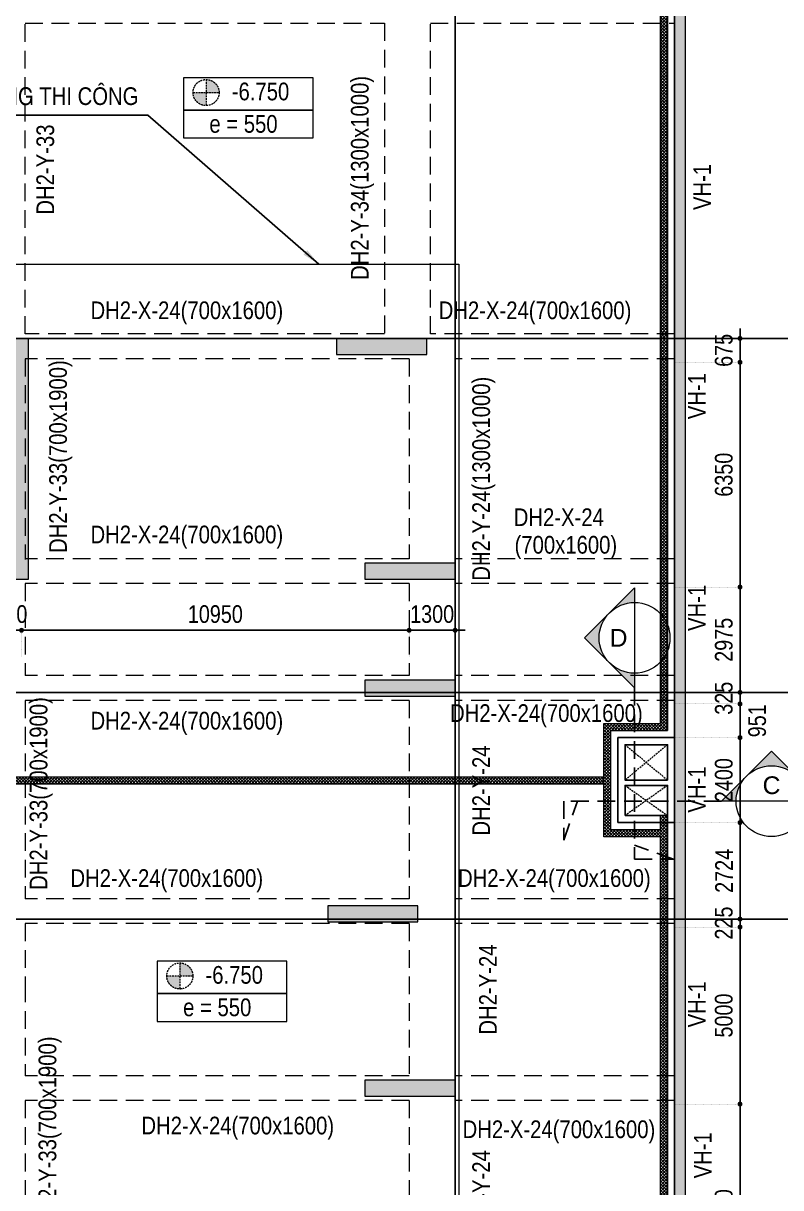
# Model space of a CAD drawing. Header units: millimetres. Extents: x 2356525 to 2927188, y -665534 to -417818.
# Drawn here: x 2789639 to 2811036, y -585119 to -552231 of the extents above; entities that cross this region are included whole.
import ezdxf
from ezdxf.enums import TextEntityAlignment as Align

# ---------------------------------------------------------------- set-up
doc = ezdxf.new("R2010")
doc.units = ezdxf.units.MM
doc.header["$LTSCALE"] = 200
doc.header["$MEASUREMENT"] = 0
for name, pattern in [('$0$CHG_XX_Damsan_Ham 2$0$HIDDEN', [0.375, 0.25, -0.125]), ('$0$HIDDEN', [0.375, 0.25, -0.125]), ('$1$HIDDEN', [0.375, 0.25, -0.125]), ('CHG_XX_Cot_Ham 2$0$MB_Luoi truc$0$HTT Hidden 21', [3, 2, -1]), ('CHG_XX_Damsan_Ham 2$0$CHG_XX_Damsan_Ham 2$0$HIDDEN', [0.375, 0.25, -0.125]), ('CHG_XX_Luoi truc$0$MB_Luoi truc$0$Center101', [13, 10, -1, 1, -1]), ('DASHED', [0.75, 0.5, -0.25]), ('DOT2', [0.125, 0, -0.125]), ('HIDDEN', [0.375, 0.25, -0.125])]:
    doc.linetypes.add(name, pattern=pattern)
doc.layers.get('0').update_dxf_attribs({"lineweight": 9})
doc.layers.get('Defpoints').update_dxf_attribs({"color": 10, "lineweight": 0})
for name, color, linetype, lineweight in [("$0$'S_General_Hidden_1 Thin", 1, '$0$HIDDEN', 18), ('$0$CHG_XX_Damsan_Ham 2$0$DBAO', 3, 'Continuous', 13), ('$0$CHG_XX_Damsan_Ham 2$0$DMo', 9, '$0$CHG_XX_Damsan_Ham 2$0$HIDDEN', 9), ('$0$CHG_XX_Damsan_Ham 2$0$Start net bao', 3, 'Continuous', 18), ('$0$CHG_XX_Damsan_Ham 2$0$TTP-TEXT', 30, 'Continuous', 5), ('$0$DMo', 9, '$1$HIDDEN', 9), ('$0$Start vach', 6, 'Continuous', 25), ('CHG_XX_Cot_Ham 2$0$NS-Pier-H2', 150, 'Continuous', 13), ('CHG_XX_Cot_Ham 2$0$NS-Pier-H2 @ 1', 150, 'Continuous', 13), ('CHG_XX_Cot_Ham 2$0$NS-Pier-H2 @ 150', 150, 'Continuous', 13), ("CHG_XX_Damsan_Ham 2$0$CHG_XX_Damsan_Ham 2$0$'S_General_Hidden_1 Thin", 1, 'CHG_XX_Damsan_Ham 2$0$CHG_XX_Damsan_Ham 2$0$HIDDEN', 18), ('CHG_XX_Damsan_Ham 2$0$CHG_XX_Damsan_Ham 2$0$CHG_XX_Damsan_Ham 2$0$Start net bao', 3, 'Continuous', 18), ('CHG_XX_Damsan_Ham 2$0$CHG_XX_Damsan_Ham 2$0$DBAO', 3, 'Continuous', 13), ('CHG_XX_Damsan_Ham 2$0$CHG_XX_Damsan_Ham 2$0$DMo', 9, 'CHG_XX_Damsan_Ham 2$0$CHG_XX_Damsan_Ham 2$0$HIDDEN', 9), ('CHG_XX_Damsan_Ham 2$0$CHG_XX_Damsan_Ham 2$0$DTE-MEP-H-SLAB TEXT', 3, 'Continuous', 0), ('CHG_XX_Damsan_Ham 2$0$CHG_XX_Damsan_Ham 2$0$mach ngung thi cong', 6, 'Continuous', 13), ('CHG_XX_Damsan_Ham 2$0$CHG_XX_Damsan_Ham 2$0$Start hatch', 8, 'Continuous', 25), ('CHG_XX_Damsan_Ham 2$0$CHG_XX_Damsan_Ham 2$0$Start net bao', 3, 'Continuous', 18), ('CHG_XX_Damsan_Ham 2$0$CHG_XX_Damsan_Ham 2$0$Start vach', 6, 'Continuous', 25), ('CHG_XX_Damsan_Ham 2$0$HATCH', 57, 'Continuous', 9), ('CHG_XX_Damsan_Ham 2$0$mach ngung thi cong', 6, 'Continuous', 13), ('CHG_XX_Damsan_Ham 2$0$Start vach', 6, 'Continuous', 25), ('DBAO', 90, 'Continuous', 13), ('DMo', 9, 'HIDDEN', 9), ('STICK', 1, 'Continuous', 9), ('TEXT P X', 1, 'Continuous', 9), ('TEXT P Y', 2, 'Continuous', 15)]:
    doc.layers.add(name, color=color, linetype=linetype, lineweight=lineweight)
for name, color, linetype in [('18-khaclinh-section Symbol', 30, 'Continuous'), ('8', 8, 'Continuous'), ('CHG_XX_Cot_Ham 2$0$mb_cot tang 1-3$0$Concrete Line', 6, 'Continuous'), ('CHG_XX_Damsan_Ham 2$0$CHG_XX_Damsan_Ham 2$0$MEP-00-GENERAL-35', 2, 'Continuous'), ('CHG_XX_Damsan_Ham 2$0$MEP-00-GENERAL-35', 2, 'Continuous'), ('CHG_XX_Luoi truc$0$Grid', 34, 'Continuous'), ('CHG_XX_Luoi truc$0$Grid Line', 251, 'CHG_XX_Luoi truc$0$MB_Luoi truc$0$Center101'), ('dim', 1, 'Continuous')]:
    doc.layers.add(name, color=color, linetype=linetype)
doc.styles.add('$0$CHG_XX_Damsan_Ham 2$0$TTP-HelCon', font='')
doc.styles.add('CHG_XX_Luoi truc$0$MB_Luoi truc$0$Grid A-F$0$VNI-HelveCB', font='')
doc.styles.add('ICIC', font='arial.ttf')
doc.styles.add('MB_Luoi truc$0$Arial_C', font='arial.ttf', dxfattribs={"width": 0.8})
doc.styles.add('TTP-HelCon', font='')
doc.styles.get('$0$CHG_XX_Damsan_Ham 2$0$TTP-HelCon').set_extended_font_data('VNI-Helve-Condense')
doc.styles.get('CHG_XX_Luoi truc$0$MB_Luoi truc$0$Grid A-F$0$VNI-HelveCB').set_extended_font_data('VNI-Helve-Condense', bold=True)
doc.styles.get('TTP-HelCon').set_extended_font_data('VNI-Helve-Condense')
doc.dimstyles.new('200', dxfattribs={"dimscale": 200, "dimtxt": 2.5, "dimasz": 0.7, "dimexe": 0.0003, "dimexo": 0, "dimgap": 1, "dimtad": 1, "dimdec": 0, "dimzin": 12, "dimdsep": 46, "dimtxsty": 'MB_Luoi truc$0$Arial_C', "dimblk": 'MB_Luoi truc$0$_Dot', "dimcen": 0.5, "dimclrd": 256, "dimclre": 8, "dimclrt": 1, "dimadec": 0, "dimazin": 0, "dimtfac": 1, "dimtdec": 0, "dimtix": 1, "dimtmove": 2, "dimatfit": 3, "dimldrblk": 'MB_Luoi truc$0$HTT Arrow 30', "dimfxl": 1, "dimtolj": 1, "dimtzin": 0, "dimlwe": -1, "dimarcsym": 0})
doc.dimstyles.new('TTP-100', dxfattribs={"dimscale": 100, "dimtxt": 2.5, "dimasz": 1, "dimexe": 1, "dimexo": 0, "dimgap": 0.09, "dimtad": 0, "dimdec": 4, "dimrnd": 1, "dimdsep": 46, "dimtxsty": 'TTP-HelCon', "dimblk": 'Stick', "dimcen": 0.09, "dimdle": 1.5, "dimclrd": 256, "dimclre": 256, "dimclrt": 7, "dimadec": 0, "dimazin": 0, "dimtfac": 1, "dimtdec": 4, "dimtix": 1, "dimtmove": 0, "dimatfit": 3, "dimfxl": 1, "dimtvp": 1, "dimtolj": 1, "dimtzin": 0, "dimlwd": -1, "dimlwe": -1, "dimarcsym": 1})

# ---------------------------------------------------------------- blocks, each defined once
blk = doc.blocks.new('Stick')
at = {"layer": 'STICK'}
h = blk.add_hatch(color=256, dxfattribs=at)
edge = h.paths.add_edge_path()
edge.add_line((0.3, 0.5), (-0.5, -0.3))
edge.add_arc((-0.4, -0.4), 0.141, 135, 315)
edge.add_line((-0.3, -0.5), (0.5, 0.3))
edge.add_arc((0.4, 0.4), 0.141, 315, 495)
blk.add_line((1, 0), (-1, 0), dxfattribs=at)
blk.add_lwpolyline([(0.3, 0.5), (-0.5, -0.3, 1), (-0.3, -0.5), (0.5, 0.3, 1), (0.3, 0.5, 1)], format="xyb", dxfattribs=at)
blk = doc.blocks.new('*U864')
at = {"layer": 'CHG_XX_Cot_Ham 2$0$NS-Pier-H2 @ 1'}
h = blk.add_hatch(color=256, dxfattribs=at)
h.dxf.hatch_style = 1
h.paths.add_polyline_path([(450, 0), (0, 0), (0, -2550), (450, -2550)])
at = {"layer": 'CHG_XX_Cot_Ham 2$0$NS-Pier-H2 @ 150'}
h = blk.add_hatch(color=256, dxfattribs=at)
h.dxf.hatch_style = 1
h.paths.add_polyline_path([(450, 0), (0, 0), (0, -2550), (450, -2550)])
blk = doc.blocks.new('CHG_XX_Cot_Ham 2$0$Block A_C450x2250')
at = {"layer": 'CHG_XX_Cot_Ham 2$0$NS-Pier-H2'}
blk.add_lwpolyline([(450, -2550), (0, -2550), (0, 0), (450, 0)], close=True, dxfattribs=at)
blk.add_blockref('*U864', (0, 0), dxfattribs=at)
blk = doc.blocks.new('CHG_XX_Cot_Ham 2$0$300x6800')
at = {"layer": 'CHG_XX_Cot_Ham 2$0$NS-Pier-H2'}
h = blk.add_hatch(color=256, dxfattribs=at)
h.dxf.hatch_style = 1
h.paths.add_polyline_path([(300, 0), (-100, 0), (-100, -6800), (300, -6800)])
blk.add_lwpolyline([(300, 0), (-100, 0), (-100, -6800), (300, -6800)], close=True, dxfattribs=at)
blk = doc.blocks.new('*U835')
at = {"layer": 'CHG_XX_Luoi truc$0$Grid Line'}
blk.add_line((0, 0), (0, 608), dxfattribs=at)
at = {"layer": 'CHG_XX_Luoi truc$0$Grid', "lineweight": -2, "style": 'CHG_XX_Luoi truc$0$MB_Luoi truc$0$Grid A-F$0$VNI-HelveCB'}
for tag, p in [('GRIDSUB', (0, 617)), ('GRID', (0, -9))]:
    blk.add_attdef(tag, text='', height=5, dxfattribs=at).set_placement(p, align=Align.MIDDLE)
blk = doc.blocks.new('*U837')
at = {"layer": 'CHG_XX_Luoi truc$0$Grid Line'}
blk.add_line((0, 0), (0, 438), dxfattribs=at)
at = {"layer": 'CHG_XX_Luoi truc$0$Grid', "lineweight": -2, "style": 'CHG_XX_Luoi truc$0$MB_Luoi truc$0$Grid A-F$0$VNI-HelveCB'}
for tag, p in [('GRIDSUB', (0, 447)), ('GRID', (0, -9))]:
    blk.add_attdef(tag, text='', height=5, dxfattribs=at).set_placement(p, align=Align.MIDDLE)
blk = doc.blocks.new('CHG_XX_Luoi truc')
at = {"layer": 'CHG_XX_Luoi truc$0$Grid', "xscale": 300, "yscale": 300, "zscale": 300}
blk.add_blockref('*U835', (99550, -12747), dxfattribs=at)
at = {"layer": 'CHG_XX_Luoi truc$0$Grid', "xscale": 300.0000000000013, "yscale": 300.0000000000013, "zscale": 300.0000000000013, "rotation": 90}
for p in [(110703, 48850), (110703, 38850), (110703, 32450)]:
    blk.add_blockref('*U837', p, dxfattribs=at)
blk = doc.blocks.new('CHG_XX_Cot_Ham 2')
at = {"layer": 'CHG_XX_Cot_Ham 2$0$NS-Pier-H2'}
h = blk.add_hatch(color=256, dxfattribs=at)
h.dxf.hatch_style = 1
h.paths.add_polyline_path([(99639.2, 163400), (-10900, 163400), (-10900, 85450), (-300, 85450), (-300, 84050), (32350, 84050), (32350, -9000), (103575.5, -9000), (106050, -6022), (106050, 158254.3)])
h.paths.add_polyline_path([(99533.7, 163100), (105750, 158110.4), (105750, 90450), (105650, 90450), (105750, 90450), (105750, 13850), (105750, 13722.3), (105750, -5913.6), (103434.7, -8700), (93599.8, -8700), (93299.8, -8700), (32650, -8700), (32650, 84350), (0, 84350), (0, 85750), (-10600, 85750), (-10600, 163100), (93600, 163100)], flags=16)
for p, q in [((106050, 158254.3), (106050, -6022)), ((105750, 90450), (105750, 13850))]:
    blk.add_line(p, q, dxfattribs=at)
at = {"layer": 'CHG_XX_Cot_Ham 2$0$NS-Pier-H2', "linetype": 'CHG_XX_Cot_Ham 2$0$MB_Luoi truc$0$HTT Hidden 21'}
blk.add_lwpolyline([(99639.2, 163400), (106050, 158254.3), (106050, -6022), (103575.5, -9000), (32350, -9000), (32350, 84050), (-300, 84050), (-300, 85450), (-10900, 85450), (-10900, 163400)], close=True, dxfattribs=at)
at = {"layer": 'CHG_XX_Cot_Ham 2$0$mb_cot tang 1-3$0$Concrete Line'}
blk.add_blockref('CHG_XX_Cot_Ham 2$0$300x6800', (87200, 48850), dxfattribs=at)
at = {"layer": 'CHG_XX_Cot_Ham 2$0$NS-Pier-H2'}
blk.add_blockref('CHG_XX_Luoi truc', (0, 0), dxfattribs=at)
at = {"layer": 'CHG_XX_Cot_Ham 2$0$NS-Pier-H2', "xscale": -1, "rotation": 90}
for p in [(96200, 48850), (97000, 42500), (97000, 39200), (95950, 32825), (97000, 27900)]:
    blk.add_blockref('CHG_XX_Cot_Ham 2$0$Block A_C450x2250', p, dxfattribs=at)
blk = doc.blocks.new('sfddxg')
h = blk.add_hatch(color=256)
h.paths.add_polyline_path([(-500, 0), (-707, 0), (-354, 354, 0.198912)])
h.paths.add_polyline_path([(-354, 354), (0, 707), (354, 354, 0.198912), (0, 500, 0.198912)])
h.paths.add_polyline_path([(354, 354), (707, 0), (500, 0, 0.198912)])
for p, q in [((550, 0), (-550, 0)), ((-500, 0), (-500, 0))]:
    blk.add_line(p, q)
blk.add_lwpolyline([(-500, 0), (-707, 0), (0, 707), (707, 0), (500, 0)])
blk.add_circle((0, 0), 500)
at = {"style": 'ICIC', "flags": 8}
blk.add_attdef('1', text='', height=250, dxfattribs=at).set_placement((0, 225), align=Align.MIDDLE)
blk.add_attdef('B-H2-14', text='', height=200, dxfattribs=at).set_placement((-528, -180), align=Align.MIDDLE_LEFT)
blk = doc.blocks.new('$0$CHG_XX_Damsan_Ham 2$0$KHS')
at = {"layer": '$0$CHG_XX_Damsan_Ham 2$0$DMo'}
h = blk.add_hatch(color=256, dxfattribs=at)
h.dxf.hatch_style = 1
h.paths.add_polyline_path([(1018, -704, 0.414214), (650, -335), (650, -704)])
h.paths.add_polyline_path([(650, -1072), (650, -704), (281, -704, 0.414214)])
at = {"layer": '$0$CHG_XX_Damsan_Ham 2$0$DBAO'}
for points in [[(10, -284), (10, -1200), (3676, -1200), (3676, -284)], [(10, -1200), (10, -1985), (3676, -1985), (3676, -1200)]]:
    blk.add_lwpolyline(points, close=True, dxfattribs=at)
at = {"layer": '$0$CHG_XX_Damsan_Ham 2$0$DMo'}
for p, q in [((650, -335), (650, -1072)), ((281, -704), (1018, -704))]:
    blk.add_line(p, q, dxfattribs=at)
blk.add_circle((650, -704), 368, dxfattribs=at)
at = {"layer": '$0$CHG_XX_Damsan_Ham 2$0$TTP-TEXT', "style": '$0$CHG_XX_Damsan_Ham 2$0$TTP-HelCon'}
for s, p in [(' -6.750', (1216, -923)), ('e = 550', (743, -1839))]:
    blk.add_text(s, height=500, dxfattribs=at).set_placement(p)
blk = doc.blocks.new('MB_Luoi truc$0$_Dot')
at = {"color": 0, "linetype": 'ByBlock', "lineweight": -2}
blk.add_line((-0.5, 0), (-1, 0), dxfattribs=at)
at = {"color": 0, "linetype": 'ByBlock', "const_width": 0.5}
blk.add_lwpolyline([(-0.25, 0, 1), (0.25, 0, 1)], format="xyb", close=True, dxfattribs=at)
blk = doc.blocks.new('*D188')
at = {"layer": 'Defpoints', "color": 0, "transparency": 16777216}
for p in [(2808039, -582756), (2809886, -582756), (2808039, -588806)]:
    blk.add_point(p, dxfattribs=at)
at = {"layer": 'dim', "color": 8, "linetype": 'DOT2', "transparency": 16777216}
for p, q in [((2808039, -582756), (2809886, -582756)), ((2808039, -588806), (2809886, -588806))]:
    blk.add_line(p, q, dxfattribs=at)
at = {"layer": 'dim', "lineweight": -2, "transparency": 16777216}
blk.add_line((2809886, -588666), (2809886, -582896), dxfattribs=at)
at = {"layer": 'dim', "lineweight": -2, "transparency": 16777216, "xscale": 140, "yscale": 140, "zscale": 140}
for p, rotation in [((2809886, -582756), 90), ((2809886, -588806), 270)]:
    blk.add_blockref('MB_Luoi truc$0$_Dot', p, dxfattribs=dict(at, rotation=rotation))
at = {"layer": 'dim', "color": 1, "transparency": 16777216, "insert": (2809430, -585781), "char_height": 500, "attachment_point": 5, "rotation": 90, "style": 'MB_Luoi truc$0$Arial_C'}
blk.add_mtext('\\A1;6050', dxfattribs=at)
blk = doc.blocks.new('MB_Luoi truc$0$HTT Arrow 30')
blk.add_hatch(color=256).paths.add_polyline_path([(-2.5, 0.375), (-2.5, -0.375), (0, 0)])
at = {"color": 0, "linetype": 'ByBlock', "lineweight": -2}
for p, q in [((0, 0), (-2.5, 0.375)), ((-2.5, -0.375), (-2.5, 0.375)), ((0, 0), (-2.5, -0.375))]:
    blk.add_line(p, q, dxfattribs=at)
blk = doc.blocks.new('*D189')
at = {"layer": 'Defpoints', "color": 0, "transparency": 16777216}
for p in [(2808039, -577756), (2809886, -577756), (2808039, -582756)]:
    blk.add_point(p, dxfattribs=at)
at = {"layer": 'dim', "color": 8, "linetype": 'DOT2', "transparency": 16777216}
for p, q in [((2808039, -577756), (2809886, -577756)), ((2808039, -582756), (2809886, -582756))]:
    blk.add_line(p, q, dxfattribs=at)
at = {"layer": 'dim', "lineweight": -2, "transparency": 16777216}
blk.add_line((2809886, -582616), (2809886, -577896), dxfattribs=at)
at = {"layer": 'dim', "lineweight": -2, "transparency": 16777216, "xscale": 140, "yscale": 140, "zscale": 140}
for p, rotation in [((2809886, -577756), 90), ((2809886, -582756), 270)]:
    blk.add_blockref('MB_Luoi truc$0$_Dot', p, dxfattribs=dict(at, rotation=rotation))
at = {"layer": 'dim', "color": 1, "transparency": 16777216, "insert": (2809430, -580256), "char_height": 500, "attachment_point": 5, "rotation": 90, "style": 'MB_Luoi truc$0$Arial_C'}
blk.add_mtext('\\A1;5000', dxfattribs=at)
blk = doc.blocks.new('*D190')
at = {"layer": 'Defpoints', "color": 0, "transparency": 16777216}
for p in [(2808039, -577531), (2808039, -577756), (2809886, -577531)]:
    blk.add_point(p, dxfattribs=at)
at = {"layer": 'dim', "lineweight": -2, "transparency": 16777216}
for p, q in [((2809886, -577391), (2809886, -577251)), ((2809886, -577756), (2809886, -577531)), ((2809886, -577896), (2809886, -578036))]:
    blk.add_line(p, q, dxfattribs=at)
at = {"layer": 'dim', "color": 8, "linetype": 'DOT2', "transparency": 16777216}
for p, q in [((2808039, -577531), (2809886, -577531)), ((2808039, -577756), (2809886, -577756))]:
    blk.add_line(p, q, dxfattribs=at)
at = {"layer": 'dim', "lineweight": -2, "transparency": 16777216, "xscale": 140, "yscale": 140, "zscale": 140}
for p, rotation in [((2809886, -577531), 270), ((2809886, -577756), 90)]:
    blk.add_blockref('MB_Luoi truc$0$_Dot', p, dxfattribs=dict(at, rotation=rotation))
at = {"layer": 'dim', "color": 1, "transparency": 16777216, "insert": (2809430, -577644), "char_height": 500, "attachment_point": 5, "rotation": 90, "style": 'MB_Luoi truc$0$Arial_C'}
blk.add_mtext('\\A1;225', dxfattribs=at)
blk = doc.blocks.new('*D191')
at = {"layer": 'Defpoints', "color": 0, "transparency": 16777216}
for p in [(2808039, -574807), (2809886, -574807), (2808039, -577531)]:
    blk.add_point(p, dxfattribs=at)
at = {"layer": 'dim', "color": 8, "linetype": 'DOT2', "transparency": 16777216}
for p, q in [((2808039, -574807), (2809886, -574807)), ((2808039, -577531), (2809886, -577531))]:
    blk.add_line(p, q, dxfattribs=at)
at = {"layer": 'dim', "lineweight": -2, "transparency": 16777216}
blk.add_line((2809886, -577391), (2809886, -574947), dxfattribs=at)
at = {"layer": 'dim', "lineweight": -2, "transparency": 16777216, "xscale": 140, "yscale": 140, "zscale": 140}
for p, rotation in [((2809886, -574807), 90), ((2809886, -577531), 270)]:
    blk.add_blockref('MB_Luoi truc$0$_Dot', p, dxfattribs=dict(at, rotation=rotation))
at = {"layer": 'dim', "color": 1, "transparency": 16777216, "insert": (2809435, -576169), "char_height": 500, "attachment_point": 5, "rotation": 90, "style": 'MB_Luoi truc$0$Arial_C'}
blk.add_mtext('\\A1;2724', dxfattribs=at)
blk = doc.blocks.new('*D192')
at = {"layer": 'Defpoints', "color": 0, "transparency": 16777216}
for p in [(2808039, -572407), (2809886, -572407), (2808039, -574807)]:
    blk.add_point(p, dxfattribs=at)
at = {"layer": 'dim', "color": 8, "linetype": 'DOT2', "transparency": 16777216}
for p, q in [((2808039, -572407), (2809886, -572407)), ((2808039, -574807), (2809886, -574807))]:
    blk.add_line(p, q, dxfattribs=at)
at = {"layer": 'dim', "lineweight": -2, "transparency": 16777216}
blk.add_line((2809886, -574667), (2809886, -572547), dxfattribs=at)
at = {"layer": 'dim', "lineweight": -2, "transparency": 16777216, "xscale": 140, "yscale": 140, "zscale": 140}
for p, rotation in [((2809886, -572407), 90), ((2809886, -574807), 270)]:
    blk.add_blockref('MB_Luoi truc$0$_Dot', p, dxfattribs=dict(at, rotation=rotation))
at = {"layer": 'dim', "color": 1, "transparency": 16777216, "insert": (2809430, -573607), "char_height": 500, "attachment_point": 5, "rotation": 90, "style": 'MB_Luoi truc$0$Arial_C'}
blk.add_mtext('\\A1;2400', dxfattribs=at)
blk = doc.blocks.new('*D193')
at = {"layer": 'Defpoints', "color": 0, "transparency": 16777216}
for p in [(2808039, -571456), (2809886, -571456), (2808039, -572407)]:
    blk.add_point(p, dxfattribs=at)
at = {"layer": 'dim', "color": 8, "linetype": 'DOT2', "transparency": 16777216}
for p, q in [((2808039, -571456), (2809886, -571456)), ((2808039, -572407), (2809886, -572407))]:
    blk.add_line(p, q, dxfattribs=at)
at = {"layer": 'dim', "lineweight": -2, "transparency": 16777216}
blk.add_line((2809886, -572267), (2809886, -571596), dxfattribs=at)
at = {"layer": 'dim', "lineweight": -2, "transparency": 16777216, "xscale": 140, "yscale": 140, "zscale": 140}
for p, rotation in [((2809886, -571456), 90), ((2809886, -572407), 270)]:
    blk.add_blockref('MB_Luoi truc$0$_Dot', p, dxfattribs=dict(at, rotation=rotation))
at = {"layer": 'dim', "color": 1, "transparency": 16777216, "insert": (2810372, -571931), "char_height": 500, "attachment_point": 5, "rotation": 90, "style": 'MB_Luoi truc$0$Arial_C'}
blk.add_mtext('\\A1;951', dxfattribs=at)
blk = doc.blocks.new('*D194')
at = {"layer": 'Defpoints', "color": 0, "transparency": 16777216}
for p in [(2808039, -571131), (2809886, -571131), (2808039, -571456)]:
    blk.add_point(p, dxfattribs=at)
at = {"layer": 'dim', "lineweight": -2, "transparency": 16777216}
for p, q in [((2809886, -570991), (2809886, -570851)), ((2809886, -571456), (2809886, -571131)), ((2809886, -571596), (2809886, -571736))]:
    blk.add_line(p, q, dxfattribs=at)
at = {"layer": 'dim', "color": 8, "linetype": 'DOT2', "transparency": 16777216}
for p, q in [((2808039, -571131), (2809886, -571131)), ((2808039, -571456), (2809886, -571456))]:
    blk.add_line(p, q, dxfattribs=at)
at = {"layer": 'dim', "lineweight": -2, "transparency": 16777216, "xscale": 140, "yscale": 140, "zscale": 140}
for p, rotation in [((2809886, -571131), 270), ((2809886, -571456), 90)]:
    blk.add_blockref('MB_Luoi truc$0$_Dot', p, dxfattribs=dict(at, rotation=rotation))
at = {"layer": 'dim', "color": 1, "transparency": 16777216, "insert": (2809430, -571294), "char_height": 500, "attachment_point": 5, "rotation": 90, "style": 'MB_Luoi truc$0$Arial_C'}
blk.add_mtext('\\A1;325', dxfattribs=at)
blk = doc.blocks.new('*D195')
at = {"layer": 'Defpoints', "color": 0, "transparency": 16777216}
for p in [(2808039, -568156), (2809886, -568156), (2808039, -571131)]:
    blk.add_point(p, dxfattribs=at)
at = {"layer": 'dim', "color": 8, "linetype": 'DOT2', "transparency": 16777216}
for p, q in [((2808039, -568156), (2809886, -568156)), ((2808039, -571131), (2809886, -571131))]:
    blk.add_line(p, q, dxfattribs=at)
at = {"layer": 'dim', "lineweight": -2, "transparency": 16777216}
blk.add_line((2809886, -570991), (2809886, -568296), dxfattribs=at)
at = {"layer": 'dim', "lineweight": -2, "transparency": 16777216, "xscale": 140, "yscale": 140, "zscale": 140}
for p, rotation in [((2809886, -568156), 90), ((2809886, -571131), 270)]:
    blk.add_blockref('MB_Luoi truc$0$_Dot', p, dxfattribs=dict(at, rotation=rotation))
at = {"layer": 'dim', "color": 1, "transparency": 16777216, "insert": (2809430, -569644), "char_height": 500, "attachment_point": 5, "rotation": 90, "style": 'MB_Luoi truc$0$Arial_C'}
blk.add_mtext('\\A1;2975', dxfattribs=at)
blk = doc.blocks.new('*D196')
at = {"layer": 'Defpoints', "color": 0, "transparency": 16777216}
for p in [(2808039, -561806), (2809886, -561806), (2808039, -568156)]:
    blk.add_point(p, dxfattribs=at)
at = {"layer": 'dim', "color": 8, "linetype": 'DOT2', "transparency": 16777216}
for p, q in [((2808039, -561806), (2809886, -561806)), ((2808039, -568156), (2809886, -568156))]:
    blk.add_line(p, q, dxfattribs=at)
at = {"layer": 'dim', "lineweight": -2, "transparency": 16777216}
blk.add_line((2809886, -568016), (2809886, -561946), dxfattribs=at)
at = {"layer": 'dim', "lineweight": -2, "transparency": 16777216, "xscale": 140, "yscale": 140, "zscale": 140}
for p, rotation in [((2809886, -561806), 90), ((2809886, -568156), 270)]:
    blk.add_blockref('MB_Luoi truc$0$_Dot', p, dxfattribs=dict(at, rotation=rotation))
at = {"layer": 'dim', "color": 1, "transparency": 16777216, "insert": (2809430, -564981), "char_height": 500, "attachment_point": 5, "rotation": 90, "style": 'MB_Luoi truc$0$Arial_C'}
blk.add_mtext('\\A1;6350', dxfattribs=at)
blk = doc.blocks.new('*D197')
at = {"layer": 'Defpoints', "color": 0, "transparency": 16777216}
for p in [(2808039, -561131), (2809886, -561131), (2808039, -561806)]:
    blk.add_point(p, dxfattribs=at)
at = {"layer": 'dim', "lineweight": -2, "transparency": 16777216}
for p, q in [((2809886, -560991), (2809886, -560851)), ((2809886, -561806), (2809886, -561131)), ((2809886, -561946), (2809886, -562086))]:
    blk.add_line(p, q, dxfattribs=at)
at = {"layer": 'dim', "color": 8, "linetype": 'DOT2', "transparency": 16777216}
for p, q in [((2808039, -561131), (2809886, -561131)), ((2808039, -561806), (2809886, -561806))]:
    blk.add_line(p, q, dxfattribs=at)
at = {"layer": 'dim', "lineweight": -2, "transparency": 16777216, "xscale": 140, "yscale": 140, "zscale": 140}
for p, rotation in [((2809886, -561131), 270), ((2809886, -561806), 90)]:
    blk.add_blockref('MB_Luoi truc$0$_Dot', p, dxfattribs=dict(at, rotation=rotation))
at = {"layer": 'dim', "color": 1, "transparency": 16777216, "insert": (2809430, -561469), "char_height": 500, "attachment_point": 5, "rotation": 90, "style": 'MB_Luoi truc$0$Arial_C'}
blk.add_mtext('\\A1;675', dxfattribs=at)
blk = doc.blocks.new('*D348')
at = {"layer": 'Defpoints', "color": 0, "transparency": 16777216}
for p in [(2789589, -569375), (2788989, -570105), (2789589, -570105)]:
    blk.add_point(p, dxfattribs=at)
at = {"layer": 'dim', "lineweight": -2, "transparency": 16777216}
for p, q in [((2788849, -569375), (2788709, -569375)), ((2788989, -569375), (2789589, -569375)), ((2789729, -569375), (2789869, -569375))]:
    blk.add_line(p, q, dxfattribs=at)
at = {"layer": 'dim', "color": 8, "linetype": 'DOT2', "transparency": 16777216}
for p, q in [((2788989, -570105), (2788989, -569375)), ((2789589, -570105), (2789589, -569375))]:
    blk.add_line(p, q, dxfattribs=at)
at = {"layer": 'dim', "lineweight": -2, "transparency": 16777216, "xscale": 140, "yscale": 140, "zscale": 140}
blk.add_blockref('MB_Luoi truc$0$_Dot', (2788989, -569375), dxfattribs=at)
at = {"layer": 'dim', "lineweight": -2, "transparency": 16777216, "xscale": 140, "yscale": 140, "zscale": 140, "rotation": 180}
blk.add_blockref('MB_Luoi truc$0$_Dot', (2789589, -569375), dxfattribs=at)
at = {"layer": 'dim', "color": 1, "transparency": 16777216, "insert": (2789289, -568920), "char_height": 500, "attachment_point": 5, "style": 'MB_Luoi truc$0$Arial_C'}
blk.add_mtext('\\A1;600', dxfattribs=at)
blk = doc.blocks.new('*D349')
at = {"layer": 'Defpoints', "color": 0, "transparency": 16777216}
for p in [(2800539, -569375), (2789589, -570105), (2800539, -570105)]:
    blk.add_point(p, dxfattribs=at)
at = {"layer": 'dim', "color": 8, "linetype": 'DOT2', "transparency": 16777216}
for p, q in [((2789589, -570105), (2789589, -569375)), ((2800539, -570105), (2800539, -569375))]:
    blk.add_line(p, q, dxfattribs=at)
at = {"layer": 'dim', "lineweight": -2, "transparency": 16777216}
blk.add_line((2789729, -569375), (2800399, -569375), dxfattribs=at)
at = {"layer": 'dim', "lineweight": -2, "transparency": 16777216, "xscale": 140, "yscale": 140, "zscale": 140, "rotation": 180}
blk.add_blockref('MB_Luoi truc$0$_Dot', (2789589, -569375), dxfattribs=at)
at = {"layer": 'dim', "lineweight": -2, "transparency": 16777216, "xscale": 140, "yscale": 140, "zscale": 140}
blk.add_blockref('MB_Luoi truc$0$_Dot', (2800539, -569375), dxfattribs=at)
at = {"layer": 'dim', "color": 1, "transparency": 16777216, "insert": (2795064, -568920), "char_height": 500, "attachment_point": 5, "style": 'MB_Luoi truc$0$Arial_C'}
blk.add_mtext('\\A1;10950', dxfattribs=at)
blk = doc.blocks.new('*D350')
at = {"layer": 'Defpoints', "color": 0, "transparency": 16777216}
for p in [(2801839, -569375), (2800539, -570105), (2801839, -570105)]:
    blk.add_point(p, dxfattribs=at)
at = {"layer": 'dim', "lineweight": -2, "transparency": 16777216}
for p, q in [((2800399, -569375), (2800259, -569375)), ((2800539, -569375), (2801839, -569375)), ((2801979, -569375), (2802119, -569375))]:
    blk.add_line(p, q, dxfattribs=at)
at = {"layer": 'dim', "color": 8, "linetype": 'DOT2', "transparency": 16777216}
for p, q in [((2800539, -570105), (2800539, -569375)), ((2801839, -570105), (2801839, -569375))]:
    blk.add_line(p, q, dxfattribs=at)
at = {"layer": 'dim', "lineweight": -2, "transparency": 16777216, "xscale": 140, "yscale": 140, "zscale": 140}
blk.add_blockref('MB_Luoi truc$0$_Dot', (2800539, -569375), dxfattribs=at)
at = {"layer": 'dim', "lineweight": -2, "transparency": 16777216, "xscale": 140, "yscale": 140, "zscale": 140, "rotation": 180}
blk.add_blockref('MB_Luoi truc$0$_Dot', (2801839, -569375), dxfattribs=at)
at = {"layer": 'dim', "color": 1, "transparency": 16777216, "insert": (2801189, -568919), "char_height": 500, "attachment_point": 5, "style": 'MB_Luoi truc$0$Arial_C'}
blk.add_mtext('\\A1;1300', dxfattribs=at)
blk = doc.blocks.new('CHG_XX_Damsan_Ham 2$0$CHG_XX_Damsan_Ham 2$0$sdfsgdh')
at = {"layer": 'CHG_XX_Damsan_Ham 2$0$CHG_XX_Damsan_Ham 2$0$Start hatch', "ltscale": 0.5}
h = blk.add_hatch(dxfattribs=at)
h.set_pattern_fill('ANSI37', color=256, scale=500)
h.paths.add_polyline_path([(116250, -84800), (116050, -84800), (116050, -123126), (116250, -123126)])
h = blk.add_hatch(dxfattribs=at)
h.set_pattern_fill('ANSI37', color=256, scale=500)
h.set_pattern_definition([(45, (10700.06, -8650), (-44.194174, 44.194174), []), (135, (10700.06, -8650), (-44.194174, -44.194174), [])])
h.paths.add_polyline_path([(116050, -122926), (114450, -122926), (114450, -126126), (116050, -126126), (116050, -146650), (103400, -146650), (103400, -146850), (116250, -146850), (116250, -125526), (116050, -125526), (116050, -125926), (114650, -125926), (114650, -123126), (116050, -123126)])
h = blk.add_hatch(dxfattribs=at)
h.set_pattern_fill('ANSI37', color=256, scale=500)
h.set_pattern_definition([(45, (-79807.79, -8650), (-44.194174, 44.194174), []), (135, (-79807.79, -8650), (-44.194174, -44.194174), [])])
h.paths.add_polyline_path([(45350, -124435), (45350, -124635), (114450, -124635), (114450, -124435)])
at = {"layer": 'CHG_XX_Damsan_Ham 2$0$CHG_XX_Damsan_Ham 2$0$DTE-MEP-H-SLAB TEXT', "color": 2, "ltscale": 0.5}
for p, q in [((45350, -124435), (114450, -124435)), ((45350, -124635), (114450, -124635)), ((114450, -124635), (114450, -124435)), ((116250, -125526), (116050, -125526))]:
    blk.add_line(p, q, dxfattribs=at)
at = {"layer": 'CHG_XX_Damsan_Ham 2$0$CHG_XX_Damsan_Ham 2$0$DTE-MEP-H-SLAB TEXT', "color": 2, "ltscale": 0.5, "flags": 128}
for points in [[(116050, -126126), (114450, -126126), (114450, -122926)], [(114450, -122926), (116050, -122926)], [(116050, -125926), (114650, -125926), (114650, -123126)], [(114650, -123126), (116250, -123126)], [(116050, -125926), (116050, -125526)], [(102488, -169200), (103400, -169200), (103400, -146650), (116050, -146650), (116050, -126126)]]:
    blk.add_lwpolyline(points, dxfattribs=at)
at = {"layer": 'CHG_XX_Damsan_Ham 2$0$CHG_XX_Damsan_Ham 2$0$MEP-00-GENERAL-35'}
for points in [[(116250, -123126), (116250, -84800)], [(116050, -122926), (116050, -85000)], [(99488, -169200), (99488, -167800), (102288, -167800), (102288, -169400), (103600, -169400), (103600, -146850), (116250, -146850), (116250, -125526)]]:
    blk.add_lwpolyline(points, dxfattribs=at)
for points in [[(114850, -125726), (114850, -123326), (116450, -123326), (116450, -125726)], [(116250, -124526), (116250, -123526), (115050, -123526), (115050, -124526)], [(115050, -125526), (115050, -124676), (116250, -124676), (116250, -125526)]]:
    blk.add_lwpolyline(points, close=True, dxfattribs=at)
at = {"layer": 'CHG_XX_Damsan_Ham 2$0$MEP-00-GENERAL-35'}
for points in [[(116250, -123126), (116250, -84800), (103800, -84800)], [(116050, -122926), (116050, -84800)]]:
    blk.add_lwpolyline(points, dxfattribs=at)
blk = doc.blocks.new('CHG_XX_Damsan_Ham 2', base_point=(3089256, -609981))
at = {"layer": "CHG_XX_Damsan_Ham 2$0$CHG_XX_Damsan_Ham 2$0$'S_General_Hidden_1 Thin", "ltscale": 10}
for p, q in [((87400, 48975), (87400, 57750)), ((87400, 57750), (97550, 57750)), ((97550, 57750), (97550, 48975)), ((98850, 48975), (98850, 57750)), ((98850, 57750), (105750, 57750)), ((97550, 48975), (87400, 48975)), ((105750, 48975), (98850, 48975)), ((98250, 48275), (87400, 48275)), ((87400, 48275), (87400, 42606)), ((98250, 48275), (98250, 42625)), ((105750, 48275), (99550, 48275)), ((99550, 48275), (99550, 42625)), ((98250, 42625), (87400, 42625)), ((105750, 42625), (99550, 42625)), ((98250, 41925), (87400, 41925)), ((87400, 41925), (87400, 39325)), ((98250, 41925), (98250, 39325)), ((105750, 41925), (99550, 41925)), ((99550, 41925), (99550, 39325)), ((98250, 39325), (87400, 39325)), ((105750, 39325), (99550, 39325)), ((98250, 38625), (87400, 38625)), ((87400, 38625), (87400, 33025)), ((98250, 38625), (98250, 33025)), ((99550, 38625), (99550, 33025)), ((105750, 38625), (99550, 38625)), ((98250, 33025), (87400, 33025)), ((105750, 33025), (99550, 33025)), ((98250, 32325), (87400, 32325)), ((87400, 32325), (87400, 30600)), ((98250, 32325), (98250, 28025)), ((99550, 32325), (99550, 28075)), ((105750, 32325), (99550, 32325)), ((87400, 30600), (87400, 28025)), ((98250, 28025), (87400, 28025)), ((105750, 28025), (99550, 28025)), ((87400, 27325), (87400, 23519)), ((98250, 27325), (87400, 27325)), ((98250, 27325), (98250, 21975)), ((105750, 27325), (99550, 27325)), ((99550, 27275), (99550, 22025))]:
    blk.add_line(p, q, dxfattribs=at)
at = {"layer": 'CHG_XX_Damsan_Ham 2$0$CHG_XX_Damsan_Ham 2$0$CHG_XX_Damsan_Ham 2$0$Start net bao'}
for points in [[(-10900, 163400), (99639, 163400), (106050, 158250), (106050, -6022), (103576, -9000), (32350, -9000), (32350, 84050), (-300, 84050)], [(105750, 90450), (105750, 48850)], [(105750, 48850), (105750, 48850), (105750, 27450), (105750, 27450)], [(105750, 27450), (105750, 13850)]]:
    blk.add_lwpolyline(points, dxfattribs=at)
at = {"layer": 'CHG_XX_Damsan_Ham 2$0$CHG_XX_Damsan_Ham 2$0$CHG_XX_Damsan_Ham 2$0$Start net bao', "color": 1}
blk.add_lwpolyline([(99550, 27450), (99550, 27900), (97000, 27900), (97000, 27450)], dxfattribs=at)
at = {"layer": 'CHG_XX_Damsan_Ham 2$0$CHG_XX_Damsan_Ham 2$0$DMo'}
for p, q in [((104350, 37374), (105550, 36374)), ((105550, 37374), (104350, 36374)), ((104350, 36224), (105550, 35374)), ((105550, 36224), (104350, 35374))]:
    blk.add_line(p, q, dxfattribs=at)
at = {"layer": 'CHG_XX_Damsan_Ham 2$0$CHG_XX_Damsan_Ham 2$0$mach ngung thi cong'}
blk.add_lwpolyline([(38000, 23700), (75851, 23700), (75851, 50950), (99650, 50950), (99650, -100), (38000, -100)], close=True, dxfattribs=at)
at = {"layer": 'CHG_XX_Damsan_Ham 2$0$CHG_XX_Damsan_Ham 2$0$Start net bao'}
for points in [[(-10900, 163400), (99639, 163400), (106050, 158250), (106050, -6022), (103576, -9000), (32350, -9000), (32350, 84050), (-300, 84050)], [(105750, 90450), (105750, 48850)], [(105750, 48850), (105750, 48850), (105750, 27450), (105750, 27450)], [(105750, 27450), (105750, 13850)]]:
    blk.add_lwpolyline(points, dxfattribs=at)
at = {"layer": 'CHG_XX_Damsan_Ham 2$0$CHG_XX_Damsan_Ham 2$0$Start net bao', "color": 1}
blk.add_lwpolyline([(99550, 27450), (99550, 27900), (97000, 27900), (97000, 27450)], dxfattribs=at)
at = {"layer": 'CHG_XX_Damsan_Ham 2$0$CHG_XX_Damsan_Ham 2$0$Start vach'}
blk.add_lwpolyline([(105750, 12350), (105750, 156610)], dxfattribs=at)
at = {"layer": 'CHG_XX_Damsan_Ham 2$0$mach ngung thi cong'}
blk.add_lwpolyline([(38000, 23900), (75549, 23900), (75549, 50950), (99650, 50950), (99650, -100), (38000, -100)], close=True, dxfattribs=at)
at = {"layer": 'CHG_XX_Damsan_Ham 2$0$Start vach'}
blk.add_lwpolyline([(105750, 12350), (105750, 156610)], dxfattribs=at)
at = {"layer": 'CHG_XX_Damsan_Ham 2$0$CHG_XX_Damsan_Ham 2$0$DBAO'}
blk.add_blockref('CHG_XX_Cot_Ham 2', (0, 0), dxfattribs=at)
at = {"layer": 'CHG_XX_Damsan_Ham 2$0$CHG_XX_Damsan_Ham 2$0$DTE-MEP-H-SLAB TEXT'}
blk.add_blockref('CHG_XX_Damsan_Ham 2$0$CHG_XX_Damsan_Ham 2$0$sdfsgdh', (-10700, 160900), dxfattribs=at)
at = {"layer": 'CHG_XX_Damsan_Ham 2$0$HATCH'}
blk.add_blockref('CHG_XX_Cot_Ham 2', (0, 0), dxfattribs=at)

msp = doc.modelspace()

# ---------------------------------------------------------------- linework, layer by layer
at = {"layer": '$0$CHG_XX_Damsan_Ham 2$0$Start net bao'}
for points in [[(2691389.2, -446581), (2801928.4, -446581), (2808339.2, -451731), (2808339.2, -616003), (2805864.7, -618981), (2734639.2, -618981), (2734639.2, -525931), (2701989.2, -525931)], [(2808039.2, -519531), (2808039.2, -561131)], [(2808039.2, -561131), (2808039.2, -561131), (2808039.2, -582531), (2808039.2, -582531)], [(2808039.2, -582531), (2808039.2, -596131)]]:
    msp.add_lwpolyline(points, dxfattribs=at)
at = {"layer": '$0$CHG_XX_Damsan_Ham 2$0$Start net bao', "color": 1}
msp.add_lwpolyline([(2801839.2, -582531), (2801839.2, -582081), (2799289.2, -582081), (2799289.2, -582531)], dxfattribs=at)
at = {"layer": '$0$DMo'}
for p, q in [((2806639.2, -572606.9), (2807839.2, -573606.9)), ((2807839.2, -572606.9), (2806639.2, -573606.9)), ((2806639.2, -573756.9), (2807839.2, -574606.9)), ((2807839.2, -573756.9), (2806639.2, -574606.9))]:
    msp.add_line(p, q, dxfattribs=at)
at = {"layer": '$0$Start vach'}
msp.add_lwpolyline([(2808039.2, -597631), (2808039.2, -453370.6)], dxfattribs=at)
at = {"layer": '18-khaclinh-section Symbol', "linetype": 'DASHED', "ltscale": 5}
for points in [[(2806906.9, -571002.2), (2806906.9, -575838.4), (2808008.9, -575838.4), (2806906.9, -575446.5)], [(2809361.5, -574200.6), (2804904.8, -574200.6), (2804904.8, -575302.5), (2805296.7, -574200.6)]]:
    msp.add_lwpolyline(points, dxfattribs=at)

# ---------------------------------------------------------------- block references
at = {"layer": "$0$'S_General_Hidden_1 Thin", "ltscale": 10}
for p in [(2794153.3, -553483.6), (2793411.1, -578434.7)]:
    msp.add_blockref('$0$CHG_XX_Damsan_Ham 2$0$KHS', p, dxfattribs=at)
msp.add_blockref('CHG_XX_Damsan_Ham 2', (5791545.2, -1219962))
at = {"layer": 'DBAO'}
msp.add_blockref('CHG_XX_Cot_Ham 2', (2702289.2, -609981), dxfattribs=at)
ref = msp.add_blockref('sfddxg', (2806906.9, -569588), dxfattribs=dict(at, xscale=2, yscale=2, zscale=2, rotation=90))
ref.add_attrib('1', 'D', dxfattribs={"layer": '0', "height": 500, "style": 'ICIC'}).set_placement((2806456.9, -569588), align=Align.MIDDLE)
ref = msp.add_blockref('sfddxg', (2810775.8, -574200.6), dxfattribs=dict(at, xscale=2, yscale=2, zscale=2))
ref.add_attrib('1', 'C', dxfattribs={"layer": '0', "height": 500, "style": 'ICIC'}).set_placement((2810775.8, -573750.6), align=Align.MIDDLE)

# ---------------------------------------------------------------- texts
at = {"layer": 'DMo', "ltscale": 1400, "style": 'TTP-HelCon'}
msp.add_text('DH2-Y-34(1300x1000)', height=500, rotation=90, dxfattribs=at).set_placement((2799394.3, -559479))
at = {"layer": 'TEXT P X', "style": 'TTP-HelCon'}
for s, p in [('MAÏCH NGÖØNG THI COÂNG', (2785928.1, -554539.1)), ('DH2-X-24(700x1600)', (2791538.7, -560587.1)), ('DH2-X-24(700x1600)', (2801373.8, -560587.1)), ('DH2-X-24', (2803494.4, -566432)), ('DH2-X-24(700x1600)', (2791538.7, -566918.4)), ('(700x1600)', (2803517.9, -567209.7)), ('DH2-X-24(700x1600)', (2801694.8, -571963.4)), ('DH2-X-24(700x1600)', (2791538.7, -572177.5)), ('DH2-X-24(700x1600)', (2790971.6, -576623.3)), ('DH2-X-24(700x1600)', (2801920, -576623.3)), ('DH2-X-24(700x1600)', (2792976.6, -583613)), ('DH2-X-24(700x1600)', (2802049.4, -583717.5))]:
    msp.add_text(s, height=500, dxfattribs=at).set_placement(p)
for p in [(2809066.7, -557505.8), (2808919.6, -563413.2), (2808919.6, -569395.1), (2808919.6, -574525), (2808919.6, -580589.7), (2809083.6, -584854.8)]:
    msp.add_text('VH-1', height=500, rotation=90, dxfattribs=at).set_placement(p)
at = {"layer": 'TEXT P Y', "style": 'TTP-HelCon'}
for s, p in [('DH2-Y-33', (2790510.1, -557635.2)), ('DH2-Y-33(700x1900)', (2790870.9, -567190.9)), ('DH2-Y-24(1300x1000)', (2802823.9, -567975.4)), ('DH2-Y-33(700x1900)', (2790320, -576706.5)), ('DH2-Y-24', (2802823.9, -575172.6)), ('DH2-Y-24', (2803015.7, -580794.8)), ('DH2-Y-33(700x1900)', (2790571.6, -586289.7)), ('DH2-Y-24', (2802823.9, -586603.7))]:
    msp.add_text(s, height=500, rotation=90, dxfattribs=at).set_placement(p)

# ---------------------------------------------------------------- dimensions: what is measured, and where the dimension line sits
at = {"layer": 'dim'}
for base, p1, p2, picture, middle in [((2809885.7, -561131), (2808039.2, -561806), (2808039.2, -561131), '*D197', (2809430.4, -561468.5)), ((2809885.7, -561806), (2808039.2, -568156), (2808039.2, -561806), '*D196', (2809430.2, -564981)), ((2809885.7, -568156), (2808039.2, -571131), (2808039.2, -568156), '*D195', (2809430.4, -569643.5)), ((2809885.7, -571131), (2808039.2, -571456), (2808039.2, -571131), '*D194', (2809430.2, -571293.5)), ((2809885.7, -572406.9), (2808039.2, -574806.9), (2808039.2, -572406.9), '*D192', (2809430.4, -573606.9)), ((2809885.7, -574806.9), (2808039.2, -577531), (2808039.2, -574806.9), '*D191', (2809434.7, -576169)), ((2809885.7, -577531), (2808039.2, -577756), (2808039.2, -577531), '*D190', (2809430.4, -577643.5)), ((2809885.7, -577756), (2808039.2, -582756), (2808039.2, -577756), '*D189', (2809430.4, -580256)), ((2809885.7, -582756), (2808039.2, -588806), (2808039.2, -582756), '*D188', (2809430.4, -585781))]:
    dim = msp.add_linear_dim(base=base, p1=p1, p2=p2, angle=90, dimstyle='200', dxfattribs=at)
    dim.commit()
    dim.dimension.update_dxf_attribs({"geometry": picture, "text_midpoint": middle})
for base, p1, p2, picture, middle in [((2789589.2, -569374.9), (2788989.2, -570105.2), (2789589.2, -570105.2), '*D348', (2789289.2, -568919.6)), ((2800539.2, -569374.9), (2789589.2, -570105.2), (2800539.2, -570105.2), '*D349', (2795064.2, -568919.6)), ((2801839.2, -569374.9), (2800539.2, -570105.2), (2801839.2, -570105.2), '*D350', (2801189.2, -568919.4))]:
    dim = msp.add_linear_dim(base=base, p1=p1, p2=p2, dimstyle='200', dxfattribs=at)
    dim.commit()
    dim.dimension.update_dxf_attribs({"geometry": picture, "text_midpoint": middle})
dim = msp.add_linear_dim(base=(2809885.7, -571456), p1=(2808039.2, -572406.9), p2=(2808039.2, -571456), angle=90, dimstyle='200', dxfattribs=at)
dim.commit()
dim.dimension.update_dxf_attribs({"geometry": '*D193', "text_midpoint": (2810372.2, -571931.5), "dimtype": 160})

# ---------------------------------------------------------------- leaders
at = {"layer": '8'}
msp.add_leader([(2797985.1, -559031), (2793160.5, -554827.2), (2785854.5, -554827.2)], dimstyle='TTP-100', override={"dimasz": 5, "dimgap": 0.09, "dimtad": 0, "dimfxl": 36}, dxfattribs=at)

doc.saveas('drawing.dxf')
